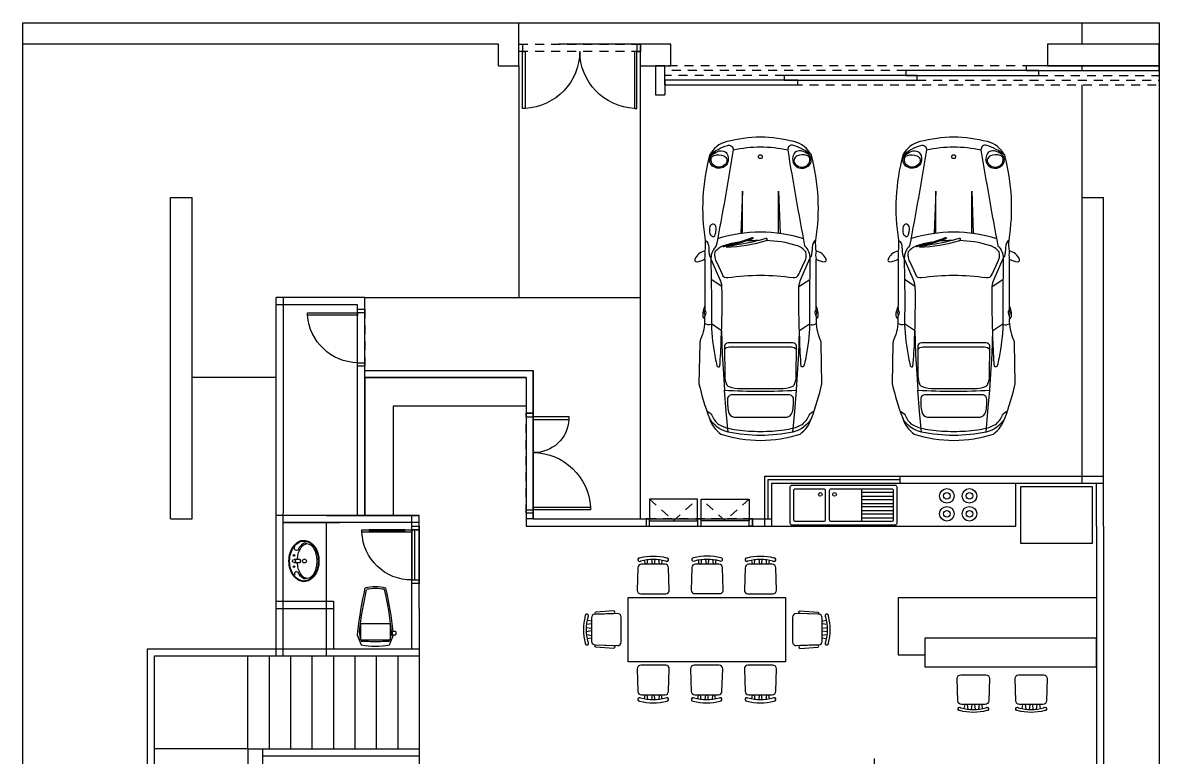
# Model space of a CAD drawing. Header units: inches. Extents: x 232 to 336, y -86 to 33.
# Drawn here: x 253.8 to 269.7, y -73.43 to -63.15 of the extents above; entities that cross this region are included whole.
import ezdxf

# ---------------------------------------------------------------- set-up
doc = ezdxf.new("R2010")
doc.units = ezdxf.units.IN
doc.header["$MEASUREMENT"] = 0
doc.linetypes.add('HIDDEN', pattern=[0.375, 0.25, -0.125])
doc.linetypes.add('HIDDEN2', pattern=[0.1875, 0.125, -0.0625])
for name, color, linetype in [('CEILING', 6, 'HIDDEN2'), ('FUR', 9, 'Continuous'), ('line', 1, 'Continuous'), ('line2', 1, 'Continuous'), ('OPEN', 2, 'Continuous'), ('OPEN-3', 1, 'Continuous'), ('OPEN-4', 56, 'Continuous'), ('OPEN-5', 152, 'Continuous'), ('OPEN-DOT', 9, 'HIDDEN2'), ('OPEN-GLASS', 71, 'Continuous'), ('OPEN-GLASS2', 23, 'Continuous'), ('OPEN-GLASS3', 129, 'Continuous'), ('WARE-IN', 1, 'Continuous'), ('WARE-OUT', 15, 'Continuous'), ('WC-DET', 8, 'Continuous')]:
    doc.layers.add(name, color=color, linetype=linetype)

# ---------------------------------------------------------------- blocks, each defined once
blk = doc.blocks.new('A$Cd7ff6c18')
at = {"layer": 'CEILING'}
blk.add_lwpolyline([(0, 0), (1.4, 0), (1.4, 0.1), (0, 0.1)], close=True, dxfattribs=at)
at = {"layer": 'OPEN'}
for points in [[(0.05, 0.1), (0.085, 0.1), (0.085, 0.9), (0.05, 0.9)], [(1.35, 0.1), (1.315, 0.1), (1.315, 0.6), (1.35, 0.6)], [(0, 0), (0.05, 0), (0.05, 0.1), (0, 0.1)], [(1.4, 0), (1.35, 0), (1.35, 0.1), (1.4, 0.1)]]:
    blk.add_lwpolyline(points, close=True, dxfattribs=at)
at = {"layer": 'OPEN-4'}
for centre, radius, start, end in [((0.042, 0.092), 0.808, 0.5406, 86.9409), ((1.336, 0.113), 0.486, 92.509, 181.5753)]:
    blk.add_arc(centre, radius, start, end, dxfattribs=at)
blk = doc.blocks.new('W-WC1')
at = {"layer": 'WARE-IN'}
for points in [[(0.198, 0.312), (-0.198, 0.312, 0.414214), (-0.206, 0.304), (-0.206, 0.096, 0.414214), (-0.198, 0.088), (0.198, 0.088)], [(0.198, 0.312, -0.414214), (0.206, 0.304), (0.206, 0.096, -0.414214), (0.198, 0.088)], [(0.22, 0.158), (0.254, 0.159, 0.405938)]]:
    blk.add_lwpolyline(points, format="xyb", dxfattribs=at)
for points in [[(0.25, 0.204), (0.227, 0.204)], [(0.239, 0.158), (0.239, 0.204)]]:
    blk.add_lwpolyline(points, dxfattribs=at)
for centre, radius, start, end in [((0.156, -1.511), 2.324, 93.8089, 96.8628), ((-0.156, -1.511), 2.324, 83.1372, 86.1911), ((0.121, 0.788), 0.008, 12.8413, 83.1372), ((5.003, -0.38), 5.263, 167.1587, 173.5818), ((-5.003, -0.38), 5.263, 6.4182, 12.8413), ((1.597, 0.426), 1.837, 186.7999, 190.8072), ((-1.597, 0.426), 1.837, 349.1928, 353.2001), ((1.481, 41.869), 41.83, 267.6999, 267.9739), ((-1.481, 41.869), 41.83, 272.0261, 272.3001)]:
    blk.add_arc(centre, radius, start, end, dxfattribs=at)
at = {"layer": 'WARE-OUT'}
blk.add_lwpolyline([(0.283, 0.159), (0.291, 0.167), (0.291, 0.196), (0.283, 0.204), (0.25, 0.204, 0.029221), (0.146, 0.812, 0.049393), (0, 0.832, 0.049393), (-0.146, 0.812, 0.029221), (-0.25, 0.204), (-0.254, 0.159), (-0.199, 0.02, 0.100832), (0.199, 0.02), (0.254, 0.159)], format="xyb", close=True, dxfattribs=at)
blk = doc.blocks.new('A$C8e920245')
at = {"layer": 'CEILING'}
blk.add_lwpolyline([(0, 0), (0.8, 0), (0.8, 0.1), (0, 0.1)], close=True, dxfattribs=at)
at = {"layer": 'OPEN'}
for points in [[(0, 0), (0.05, 0), (0.05, 0.1), (0, 0.1)], [(0.75, 0), (0.8, 0), (0.8, 0.1), (0.75, 0.1)]]:
    blk.add_lwpolyline(points, close=True, dxfattribs=at)
at = {"layer": 'OPEN-3'}
blk.add_arc((0.057, 0.107), 0.694, 359.4264, 87.7237, dxfattribs=at)
at = {"layer": 'OPEN-5'}
for p, q in [((0.05, 0.1), (0.75, 0.1)), ((0.05, 0.065), (0.75, 0.065)), ((0.05, 0), (0.75, 0))]:
    blk.add_line(p, q, dxfattribs=at)
at = {"layer": 'OPEN-GLASS'}
for points in [[(0.05, 0.7), (0.085, 0.7), (0.085, 0.8), (0.05, 0.8)], [(0.05, 0.1), (0.085, 0.1), (0.085, 0.2), (0.05, 0.2)]]:
    blk.add_lwpolyline(points, close=True, dxfattribs=at)
at = {"layer": 'OPEN-GLASS2'}
blk.add_line((0.068, 0.2), (0.068, 0.7), dxfattribs=at)
at = {"layer": 'OPEN-GLASS3'}
for p, q in [((0.05, 0.2), (0.05, 0.7)), ((0.085, 0.2), (0.085, 0.7))]:
    blk.add_line(p, q, dxfattribs=at)
blk = doc.blocks.new('W-BAS1')
at = {"layer": 'WARE-IN'}
blk.add_lwpolyline([(0, 0.01, -0.073221), (-0.112, 0.026, -0.084204), (-0.199, 0.07, -0.106479), (-0.266, 0.144, -0.152752), (-0.28, 0.211, -0.130923), (-0.261, 0.283, -0.106479), (-0.199, 0.352, -0.084204), (-0.112, 0.396, -0.073221), (0, 0.412, -0.073221), (0.112, 0.396, -0.084204), (0.199, 0.352, -0.106479), (0.261, 0.283, -0.130253), (0.28, 0.211, -0.130253), (0.261, 0.139, -0.106479), (0.199, 0.07, -0.084204), (0.112, 0.026, -0.073221)], format="xyb", close=True, dxfattribs=at)
for points in [[(-0.022, 0.121, -0.04309), (-0.098, 0.131, -0.069921), (-0.172, 0.16, -0.106037), (-0.229, 0.208), (-0.244, 0.255), (-0.229, 0.302, -0.106037), (-0.172, 0.35, -0.069921), (-0.098, 0.379, -0.056158), (0.001, 0.39, -0.056158)], [(0.001, 0.39, -0.056158), (0.099, 0.379, -0.069921), (0.174, 0.35, -0.106037), (0.234, 0.299), (0.246, 0.255), (0.23, 0.208, -0.106037), (0.174, 0.16, -0.069921), (0.099, 0.131, -0.044222), (0.022, 0.121, -0.056158)], [(-0.241, 0.245, 0.461537), (-0.241, 0.2, 0.183567), (-0.167, 0.134, -1.108785), (-0.197, 0.082, -0.453461)], [(0.022, 0.072), (0.022, 0.153, 0.414214), (0.015, 0.16), (-0.015, 0.16, 0.414214), (-0.022, 0.153), (-0.022, 0.072)], [(0.242, 0.243, -0.440274), (0.241, 0.2, -0.183567), (0.167, 0.134, 1.108785), (0.197, 0.082, 0.453461)]]:
    blk.add_lwpolyline(points, format="xyb", dxfattribs=at)
for centre, radius in [((0, 0.217), 0.027), ((-0.078, 0.072), 0.012), ((0, 0.072), 0.0221), ((0.078, 0.072), 0.012)]:
    blk.add_circle(centre, radius, dxfattribs=at)
at = {"layer": 'WARE-OUT'}
blk.add_lwpolyline([(0, 0.001, -0.073221), (-0.114, 0.018, -0.084204), (-0.204, 0.063, -0.106479), (-0.273, 0.139, -0.1519), (-0.289, 0.211, -0.130253), (-0.269, 0.288, -0.106479), (-0.204, 0.36, -0.084204), (-0.114, 0.404, -0.073221), (0, 0.421, -0.073221), (0.114, 0.404, -0.084204), (0.204, 0.36, -0.106479), (0.269, 0.288, -0.130253), (0.289, 0.211, -0.130253), (0.269, 0.134, -0.106479), (0.204, 0.063, -0.084204), (0.114, 0.018, -0.073221)], format="xyb", close=True, dxfattribs=at)
blk = doc.blocks.new('A$Cfe2fe6c2')
at = {"layer": 'CEILING'}
blk.add_lwpolyline([(0, 0), (0.8, 0), (0.8, 0.1), (0, 0.1)], close=True, dxfattribs=at)
at = {"layer": 'OPEN'}
for points in [[(0.05, 0.1), (0.085, 0.1), (0.085, 0.8), (0.05, 0.8)], [(0, 0), (0.05, 0), (0.05, 0.1), (0, 0.1)], [(0.75, 0), (0.8, 0), (0.8, 0.1), (0.75, 0.1)]]:
    blk.add_lwpolyline(points, close=True, dxfattribs=at)
at = {"layer": 'OPEN-4'}
blk.add_arc((0.035, 0.086), 0.715, 1.1473, 85.9652, dxfattribs=at)
blk = doc.blocks.new('F-CHR1')
at = {"layer": 'FUR'}
for points in [[(0.175, 0.461, 1.546334), (0.19, 0.501, 0.125632), (-0.19, 0.501, 1.546334), (-0.175, 0.461, -0.13377)], [(-0.215, 0.364), (-0.225, 0.05, 0.414214), (-0.175, 0), (0.175, 0, 0.414214), (0.225, 0.05), (0.215, 0.365, 0.405101), (0.165, 0.413), (-0.165, 0.413, 0.404761)]]:
    blk.add_lwpolyline(points, format="xyb", close=True, dxfattribs=at)
for points in [[(-0.086, 0.413), (-0.075, 0.48)], [(-0.025, 0.484), (-0.015, 0.413)], [(0.017, 0.413), (0.025, 0.484)], [(0.075, 0.48), (0.085, 0.413)], [(-0.126, 0.473), (-0.115, 0.413)], [(0.118, 0.413), (0.126, 0.473)]]:
    blk.add_lwpolyline(points, dxfattribs=at)
blk = doc.blocks.new('F-CHR1A')
at = {"layer": 'FUR'}
for points in [[(0.175, 0.461, 1.546334), (0.19, 0.501, 0.125632), (-0.19, 0.501, 1.546334), (-0.175, 0.461, -0.13377)], [(-0.215, 0.364), (-0.225, 0.05, 0.414214), (-0.175, 0), (0.175, 0, 0.414214), (0.225, 0.05), (0.215, 0.365, 0.405101), (0.165, 0.413), (-0.165, 0.413, 0.404761)]]:
    blk.add_lwpolyline(points, format="xyb", close=True, dxfattribs=at)
for points in [[(-0.086, 0.413), (-0.075, 0.48)], [(-0.025, 0.484), (-0.015, 0.413)], [(0.017, 0.413), (0.025, 0.484)], [(0.075, 0.48), (0.085, 0.413)], [(-0.126, 0.473), (-0.115, 0.413)], [(0.118, 0.413), (0.126, 0.473)]]:
    blk.add_lwpolyline(points, dxfattribs=at)
for points in [[(-0.216, 0.354), (-0.224, 0.106, -0.937553), (-0.263, 0.104), (-0.245, 0.352, -0.867885), (-0.216, 0.354, -0.179819)], [(0.216, 0.354), (0.224, 0.106, 0.937553), (0.263, 0.104), (0.245, 0.352, 0.867885), (0.216, 0.354, 0.179819)]]:
    blk.add_lwpolyline(points, format="xyb", dxfattribs=at)
blk = doc.blocks.new('F-DINN8')
blk.add_lwpolyline([(-1.1, 0.95), (1.1, 0.95), (1.1, 0.05), (-1.1, 0.05)], close=True)
for p in [(-0.75, 1), (0.005, 1.003), (0.75, 1)]:
    blk.add_blockref('F-CHR1', p)
for name, p, rotation in [('F-CHR1A', (-1.2, 0.5), 90), ('F-CHR1A', (1.2, 0.5), 270), ('F-CHR1', (-0.003, 0), 180), ('F-CHR1', (-0.75, 0), 180), ('F-CHR1', (0.75, 0), 180)]:
    blk.add_blockref(name, p, dxfattribs=dict(rotation=rotation))
blk = doc.blocks.new('W-SNK5')
at = {"layer": 'WARE-IN'}
for p, q in [((0.25, -0.05), (0.25, -0.5)), ((0.7, -0.1), (0.25, -0.1)), ((0.25, -0.15), (0.7, -0.15)), ((0.7, -0.2), (0.25, -0.2)), ((0.25, -0.25), (0.7, -0.25)), ((0.7, -0.3), (0.25, -0.3)), ((0.25, -0.35), (0.7, -0.35)), ((0.7, -0.4), (0.25, -0.4)), ((0.25, -0.45), (0.7, -0.45))]:
    blk.add_line(p, q, dxfattribs=at)
for points in [[(-0.675, -0.05, 0.414214), (-0.7, -0.075), (-0.7, -0.475, 0.414214), (-0.675, -0.5), (-0.275, -0.5, 0.414214), (-0.25, -0.475), (-0.25, -0.075, 0.414214), (-0.275, -0.05)], [(-0.175, -0.05, 0.414214), (-0.2, -0.075), (-0.2, -0.475, 0.414214), (-0.175, -0.5), (0.675, -0.5, 0.414214), (0.7, -0.475), (0.7, -0.075, 0.414214), (0.675, -0.05)]]:
    blk.add_lwpolyline(points, format="xyb", close=True, dxfattribs=at)
for centre in [(-0.325, -0.125), (-0.125, -0.125)]:
    blk.add_circle(centre, 0.025, dxfattribs=at)
at = {"layer": 'WARE-OUT'}
blk.add_lwpolyline([(-0.75, -0.525, 0.414214), (-0.725, -0.55), (0.725, -0.55, 0.414214), (0.75, -0.525), (0.75, -0.025, 0.414214), (0.725, 0), (0, 0), (-0.725, 0, 0.414214), (-0.75, -0.025)], format="xyb", close=True, dxfattribs=at)
blk = doc.blocks.new('A$C81779bce')
at = {"layer": 'CEILING'}
blk.add_lwpolyline([(0, 0), (1.49, 0), (1.49, 0.1), (0, 0.1)], close=True, dxfattribs=at)
at = {"layer": 'OPEN'}
for points in [[(0, 0), (0.05, 0), (0.05, 0.1), (0, 0.1)], [(0.72, 0), (0.77, 0), (0.77, 0.1), (0.72, 0.1)], [(1.49, 0), (1.44, 0), (1.44, 0.1), (1.49, 0.1)]]:
    blk.add_lwpolyline(points, close=True, dxfattribs=at)
at = {"layer": 'OPEN-3'}
for points in [[(0.05, 0.075), (0.72, 0.075), (0.72, 0.375), (0.05, 0.375)], [(1.44, 0.075), (0.77, 0.075), (0.77, 0.375), (1.44, 0.375)]]:
    blk.add_lwpolyline(points, close=True, dxfattribs=at)
at = {"layer": 'OPEN-5'}
for p, q in [((0.05, 0), (0.72, 0)), ((0.77, 0), (1.435, 0))]:
    blk.add_line(p, q, dxfattribs=at)
at = {"layer": 'OPEN-DOT'}
for p, q in [((0.05, 0.1), (0.72, 0.1)), ((0.77, 0.1), (1.435, 0.1))]:
    blk.add_line(p, q, dxfattribs=at)
for points in [[(0.05, 0.375), (0.385, 0.075), (0.72, 0.375)], [(1.44, 0.375), (1.105, 0.075), (0.77, 0.375)]]:
    blk.add_lwpolyline(points, dxfattribs=at)
blk = doc.blocks.new('A$Cb0f24835')
at = {"layer": 'WC-DET'}
for points in [[(4.245, 0.92, 0.073985), (4.159, 1.474, 0.153936), (3.936, 1.634, 0.035069), (3.454, 1.78), (2.883, 1.771, 0.080758), (2.831, 1.757, -0.111291), (2.545, 1.702, 0.222022), (2.5, 1.729, 0.155977), (2.365, 1.698), (1.709, 1.698, 0.115278), (1.745, 1.816, 0.541385), (1.714, 1.839, 0.273922), (1.597, 1.698, -0.044974), (1.441, 1.694, 0.105774), (0.253, 1.633, 0.212201), (0.064, 1.392, 0.055723), (0, 0.92, 0.055723), (0.064, 0.448, 0.212201), (0.253, 0.208, 0.105774), (1.441, 0.147, -0.044974), (1.597, 0.143, 0.273922), (1.714, 0.001, 0.541385), (1.745, 0.025, 0.115278), (1.709, 0.143), (2.365, 0.143, 0.155977), (2.5, 0.112, 0.222022), (2.545, 0.138, -0.111291), (2.831, 0.083, 0.080758), (2.883, 0.07), (3.454, 0.06, 0.035069), (3.936, 0.206, 0.153936), (4.159, 0.366, 0.073985)], [(0.413, 1.422, 0.318262), (0.405, 1.59, 0.336631), (0.28, 1.623, 0.107863), (0.211, 1.542, 0.176217), (0.196, 1.439, 0.204198), (0.228, 1.393, 0.234058), (0.361, 1.379, 0.162353)], [(0.386, 1.414, 0.163341), (0.42, 1.497, 0.213722), (0.389, 1.581, 0.243766), (0.303, 1.61, 0.291481), (0.257, 1.57, 0.158425), (0.262, 1.434, 0.556548)], [(2.881, 0.92), (2.881, 0.468, 0.388823), (2.924, 0.416), (3.349, 0.42, 0.078172), (3.454, 0.442, 0.196108), (3.493, 0.477, 0.096829), (3.521, 0.646), (3.521, 0.92), (3.521, 1.194, 0.096829), (3.493, 1.364, 0.196108), (3.454, 1.399, 0.078172), (3.349, 1.421), (2.924, 1.425, 0.388823), (2.881, 1.372)], [(3.61, 0.92), (3.61, 0.509, 0.407574), (3.67, 0.458), (3.749, 0.459, 0.03281), (3.844, 0.473, 0.311096), (3.92, 0.554), (3.92, 0.92), (3.92, 1.287, 0.311096), (3.844, 1.367, 0.03281), (3.749, 1.382), (3.67, 1.383, 0.407574), (3.61, 1.331)], [(1.539, 0.44, 0.066931), (1.446, 1.006, 1.115799), (1.42, 0.994, -0.036962), (1.505, 0.612, 0.02456)], [(1.424, 0.81, -0.043566), (1.537, 0.4, -0.084927), (1.51, 0.466, 0.037508), (1.408, 0.797, -1.353737)], [(0.413, 0.419, -0.318262), (0.405, 0.251, -0.336631), (0.28, 0.218, -0.107863), (0.211, 0.299, -0.176217), (0.196, 0.401, -0.204198), (0.228, 0.448, -0.234058), (0.361, 0.461, -0.162353)], [(0.386, 0.426, -0.163341), (0.42, 0.343, -0.213722), (0.389, 0.26, -0.243766), (0.303, 0.231, -0.291481), (0.257, 0.271, -0.158425), (0.262, 0.406, -0.556548)], [(1.39, 0.251, 0.383263), (1.38, 0.28, 0.054412), (1.32, 0.297, 0.109062), (1.251, 0.296, 0.400423), (1.219, 0.247, 0.320332), (1.276, 0.208, 0.05979), (1.349, 0.212, 0.197788)]]:
    blk.add_lwpolyline(points, format="xyb", close=True, dxfattribs=at)
for points in [[(0.253, 1.633, 0.101535), (0.116, 1.381, 0.52292), (0.179, 1.301, 0.007101), (1.523, 1.538, -0.204495), (1.698, 1.612), (2.276, 1.605), (2.625, 1.608, -0.038718), (3.087, 1.554, -0.010841), (3.202, 1.529, -0.648), (3.209, 1.491, -0.015753), (2.828, 1.469, -0.014486), (2.091, 1.459, -0.071916), (1.987, 1.486), (1.698, 1.612)], [(1.441, 1.694, 0.242846), (1.54, 1.644, -0.066443), (1.673, 1.628, 0.284222), (1.698, 1.612, 0.284222)], [(2.625, 1.608, 0.192613), (2.609, 1.704, 0.192613)], [(3.836, 0.17, -0.178742), (3.892, 0.239, 0.128631), (4.025, 0.338, 0.089194), (4.098, 0.59, 0.036776), (4.119, 0.92, 0.036776), (4.098, 1.25, 0.089194), (4.025, 1.502, 0.128631), (3.892, 1.602, -0.178742), (3.836, 1.671)], [(3.936, 1.634, -0.211518), (4.128, 1.374, -0.047818), (4.176, 0.92, -0.047818), (4.128, 0.467, -0.211518), (3.936, 0.206, -0.211518)], [(1.418, 0.322, -0.070312), (1.325, 0.92, -0.070312), (1.418, 1.518)], [(1.471, 0.615, 0.031083), (1.516, 0.42, 0.14503), (1.606, 0.283, 0.190771), (1.757, 0.309), (1.92, 0.383, 0.400838), (1.966, 0.465, -0.031829), (1.934, 0.92, -0.031829), (1.966, 1.376, 0.400838), (1.92, 1.457), (1.757, 1.531, 0.190771), (1.606, 1.557, 0.14503), (1.516, 1.421, 0.06672), (1.449, 0.998)], [(2.706, 0.376), (3.04, 0.384), (3.313, 0.402), (3.542, 0.417, 0.016855), (3.555, 0.92, 0.016855), (3.542, 1.424), (3.313, 1.439), (3.04, 1.457), (2.706, 1.465)], [(0.179, 0.539, -0.051873), (0.136, 0.92, -0.051873), (0.179, 1.301)], [(2.977, 0.416, -0.278411), (2.936, 0.489), (2.936, 0.92), (2.936, 1.352, -0.278411), (2.977, 1.424)], [(1.448, 0.894, 0.027717), (1.457, 0.715, 0.14503)], [(0.253, 0.208, -0.101535), (0.116, 0.459, -0.52292), (0.179, 0.539, -0.007101), (1.523, 0.302, 0.204495), (1.698, 0.228), (2.276, 0.235), (2.625, 0.233, 0.038718), (3.087, 0.287, 0.010841), (3.202, 0.312, 0.648), (3.209, 0.35, 0.015753), (2.828, 0.372, 0.014486), (2.091, 0.382, 0.071916), (1.987, 0.354), (1.698, 0.228)], [(1.441, 0.147, -0.242846), (1.54, 0.196, 0.066443), (1.673, 0.212, -0.284222), (1.698, 0.228, -0.284222)], [(2.625, 0.233, -0.192613), (2.609, 0.137, -0.192613)]]:
    blk.add_lwpolyline(points, format="xyb", dxfattribs=at)
for points in [[(2.091, 1.459), (1.994, 1.609)], [(2.709, 1.468), (2.615, 1.608)], [(4.128, 1.374), (3.843, 1.399), (3.542, 1.424)], [(1.343, 1.173), (0.757, 1.173), (1.346, 1.194)], [(1.343, 0.668), (0.757, 0.668), (1.346, 0.647)], [(2.091, 0.382), (1.994, 0.232)], [(2.709, 0.372), (2.615, 0.233)], [(4.128, 0.467), (3.843, 0.441), (3.542, 0.417)]]:
    blk.add_lwpolyline(points, dxfattribs=at)
blk.add_circle((0.275, 0.919), 0.0266, dxfattribs=at)
for centre, radius, start, end in [((1.653, 1.992), 0.3, 259.298, 280.702), ((2.44, 2.257), 0.564, 262.3343, 268.0614), ((2.461, 1.646), 0.0619, 53.34, 130.5245), ((2.458, 1.74), 0.06, 231.9068, 311.9577), ((2.44, 2.257), 0.564, 275.8996, 280.6987), ((2.458, 0.1), 0.06, 48.0423, 128.0932), ((1.653, -0.152), 0.3, 79.298, 100.702), ((2.44, -0.416), 0.564, 91.9386, 97.6657), ((2.461, 0.195), 0.0619, 229.4755, 306.66), ((2.44, -0.416), 0.564, 79.3013, 84.1004)]:
    blk.add_arc(centre, radius, start, end, dxfattribs=at)
blk = doc.blocks.new('A$Ce90ed356')
at = {"layer": 'CEILING'}
blk.add_lwpolyline([(0, 0), (1.7, 0), (1.7, 0.1), (0, 0.1)], close=True, dxfattribs=at)
at = {"layer": 'OPEN'}
for points in [[(0.05, 0.1), (0.085, 0.1), (0.085, 0.9), (0.05, 0.9)], [(1.65, 0.1), (1.615, 0.1), (1.615, 0.9), (1.65, 0.9)], [(0, 0), (0.05, 0), (0.05, 0.1), (0, 0.1)], [(1.7, 0), (1.65, 0), (1.65, 0.1), (1.7, 0.1)]]:
    blk.add_lwpolyline(points, close=True, dxfattribs=at)
at = {"layer": 'OPEN-4'}
for centre, start, end in [((0.042, 0.092), 0.5406, 86.9409), ((1.658, 0.092), 93.0591, 179.4594)]:
    blk.add_arc(centre, 0.808, start, end, dxfattribs=at)

msp = doc.modelspace()

# ---------------------------------------------------------------- linework, layer by layer
at = {"color": 3}
for p, q in [((259.35, -70.044), (257.35, -70.044)), ((258.05, -70.044), (259.35, -70.044)), ((259.35, -70.144), (258.05, -70.144))]:
    msp.add_line(p, q, dxfattribs=at)
msp.add_lwpolyline([(259.35, -70.144), (257.45, -70.144)], dxfattribs=at)
at = {"layer": 'FUR', "elevation": 0}
msp.add_lwpolyline([(267.767, -69.637), (268.767, -69.637), (268.767, -70.437), (267.767, -70.437)], close=True, dxfattribs=at)
at = {"layer": 'FUR'}
for centre, radius in [((266.733, -69.77, 0), 0.102), ((266.733, -69.77, 0), 0.102), ((266.733, -69.77, 0), 0.0461), ((267.048, -69.77, 0), 0.102), ((267.048, -69.77, 0), 0.0461), ((266.733, -70.021, 0), 0.102), ((266.733, -70.021, 0), 0.102), ((267.048, -70.021, 0), 0.102), ((266.733, -70.021, 0), 0.0461), ((267.048, -70.021, 0), 0.0461)]:
    msp.add_circle(centre, radius, dxfattribs=at)
at = {"layer": 'line', "color": 3}
for points in [[(253.804, -63.147), (269.704, -63.147), (269.704, -86.377), (253.804, -86.377)], [(255.65, -72.009), (259.35, -72.009), (259.35, -76.509), (255.65, -76.509)]]:
    msp.add_lwpolyline(points, close=True, dxfattribs=at)
for points in [[(259.25, -71.909), (259.25, -70.044)], [(259.35, -71.344), (259.35, -70.044)], [(257.45, -70.144), (258.241, -70.144)], [(258.05, -70.144), (258.05, -71.244)], [(259.25, -70.244), (259.35, -70.244)], [(257.35, -71.244), (258.15, -71.244)], [(257.35, -71.344), (258.15, -71.344)], [(259.35, -76.609), (255.55, -76.609), (255.55, -71.909), (259.35, -71.909)]]:
    msp.add_lwpolyline(points, dxfattribs=at)
at = {"layer": 'line2', "color": 3}
for points in [[(260.747, -63.449), (260.747, -63.147)], [(268.625, -63.449), (268.625, -63.147)], [(260.462, -63.449), (253.804, -63.449)], [(260.462, -63.75), (260.747, -63.75), (260.747, -63.449)], [(260.462, -63.75), (260.462, -63.449)], [(262.447, -63.75), (262.87, -63.75), (262.87, -63.449), (261.304, -63.449)], [(262.447, -67.296), (262.447, -63.449)], [(260.747, -63.75), (260.747, -66.995)], [(262.788, -64.017), (262.788, -63.75), (262.659, -63.75), (262.659, -64.159), (262.788, -64.159)], [(268.625, -63.817), (268.625, -63.75)], [(262.788, -64.017), (262.788, -64.159)], [(268.625, -65.592), (268.625, -64.017)], [(255.873, -70.092), (255.873, -65.592)], [(255.873, -65.592), (256.173, -65.592)], [(256.173, -70.092), (256.173, -65.592)], [(268.625, -69.592), (268.625, -65.592)], [(268.625, -65.592), (268.925, -65.592)], [(268.925, -70.092), (268.925, -65.592)], [(258.589, -70.044), (258.589, -66.995), (257.351, -66.995)], [(257.351, -68.014), (257.351, -66.995)], [(258.489, -70.044), (258.489, -67.095), (257.351, -67.095)], [(257.451, -68.014), (257.451, -66.995)], [(258.589, -66.995), (262.447, -66.995)], [(262.447, -70.092), (262.447, -66.995)], [(257.349, -72.009), (257.351, -68.014)], [(257.449, -72.009), (257.451, -68.014)], [(257.45, -68.014), (257.451, -68.014)], [(258.589, -68.014), (260.947, -68.014), (260.947, -70.092), (264.284, -70.092)], [(260.947, -70.092), (260.947, -68.014)], [(257.35, -68.114), (256.173, -68.114)], [(257.45, -68.114), (257.451, -68.114)], [(258.589, -68.114), (260.847, -68.114), (260.847, -70.192), (264.284, -70.192)], [(260.846, -68.114), (258.589, -68.114), (258.589, -70.044)], [(260.846, -68.514), (258.989, -68.514), (258.989, -70.044)], [(264.184, -70.192), (264.184, -69.492), (268.925, -69.492)], [(264.234, -70.092), (264.234, -69.542), (266.08, -69.542)], [(264.284, -70.192), (264.284, -69.592), (268.925, -69.592)], [(264.284, -69.592), (268.825, -69.592)], [(266.08, -69.592), (266.08, -69.492)], [(267.696, -70.192), (267.696, -69.592)], [(268.825, -70.192), (268.825, -69.592)], [(255.873, -70.092), (256.173, -70.092)], [(260.947, -70.092), (260.847, -70.092)], [(268.925, -70.192), (268.925, -70.092)], [(264.284, -70.192), (267.696, -70.192)], [(268.825, -70.192), (268.825, -76.763), (265.722, -76.763), (265.722, -73.448)], [(268.925, -70.192), (268.925, -74.609)], [(268.825, -71.196), (266.053, -71.196), (266.053, -71.996), (266.425, -71.996)], [(258.05, -71.244), (258.05, -72.009), (259.35, -72.009)], [(258.15, -71.244), (258.15, -71.909), (259.35, -71.909)], [(259.35, -71.344), (259.35, -72.009)], [(256.95, -72.009), (256.95, -73.309)], [(257.25, -72.009), (257.25, -73.309)], [(257.55, -72.009), (257.55, -73.309)], [(257.85, -72.009), (257.85, -73.309)], [(258.15, -72.009), (258.15, -73.309)], [(258.45, -72.009), (258.45, -73.309)], [(258.75, -72.009), (258.75, -73.309)], [(259.05, -72.009), (259.05, -73.309)], [(259.35, -72.009), (259.35, -73.309)], [(256.958, -73.309), (255.65, -73.309)], [(257.158, -73.409), (259.35, -73.409)]]:
    msp.add_lwpolyline(points, dxfattribs=at)
for points in [[(269.704, -63.449), (268.139, -63.449), (268.139, -63.75), (269.704, -63.75)], [(268.825, -72.062), (268.825, -71.762), (266.425, -71.762), (266.425, -72.162), (268.825, -72.162)], [(256.958, -73.309), (259.35, -73.309), (259.35, -75.209), (256.958, -75.209)], [(257.158, -73.909), (256.958, -73.909), (256.958, -73.309), (257.158, -73.309)]]:
    msp.add_lwpolyline(points, close=True, dxfattribs=at)
at = {"layer": 'line2', "color": 251, "linetype": 'HIDDEN', "ltscale": 0.5}
for points in [[(268.139, -63.75), (262.788, -63.75)], [(266.159, -63.817), (262.788, -63.817)], [(264.455, -63.884), (262.788, -63.884)], [(268.019, -63.884), (269.704, -63.884)], [(262.788, -64.017), (269.704, -64.017)], [(266.316, -63.95), (269.704, -63.95)]]:
    msp.add_lwpolyline(points, dxfattribs=at)
at = {"layer": 'line2'}
for points in [[(269.704, -63.75), (267.844, -63.75), (267.844, -63.817), (269.704, -63.817)], [(266.316, -63.884), (264.455, -63.884), (264.455, -63.95), (266.316, -63.95)], [(268.019, -63.817), (266.159, -63.817), (266.159, -63.884), (268.019, -63.884)], [(264.649, -63.95), (262.788, -63.95), (262.788, -64.017), (264.649, -64.017)]]:
    msp.add_lwpolyline(points, close=True, dxfattribs=at)

# ---------------------------------------------------------------- block references
at = {"layer": 'FUR'}
for name, p in [('W-SNK5', (265.287, -69.625)), ('F-DINN8', (263.375, -72.141)), ('W-WC1', (258.738, -71.874))]:
    msp.add_blockref(name, p, dxfattribs=at)
at = {"layer": 'FUR', "rotation": 269.9999999999999}
msp.add_blockref('W-BAS1', (257.528, -70.682), dxfattribs=at)
at = {"layer": 'FUR', "xscale": -1, "rotation": 180}
for p in [(267.103, -72.275), (267.912, -72.275)]:
    msp.add_blockref('F-CHR1', p, dxfattribs=at)
at = {"layer": 'line', "color": 3, "xscale": -1, "rotation": 90}
msp.add_blockref('A$C8e920245', (259.35, -70.195), dxfattribs=at)
at = {"layer": 'line2', "color": 3, "xscale": -1}
for name, p, rotation in [('A$Ce90ed356', (260.747, -63.449), 180), ('A$Cfe2fe6c2', (258.589, -67.156), 90), ('A$Cd7ff6c18', (260.847, -70.014), 270)]:
    msp.add_blockref(name, p, dxfattribs=dict(at, rotation=rotation))
at = {"layer": 'line2', "color": 3, "rotation": 270}
for p in [(263.205, -64.748), (265.909, -64.748)]:
    msp.add_blockref('A$Cb0f24835', p, dxfattribs=at)
at = {"layer": 'line2', "color": 3}
msp.add_blockref('A$C81779bce', (262.525, -70.192), dxfattribs=at)

doc.saveas('drawing.dxf')
